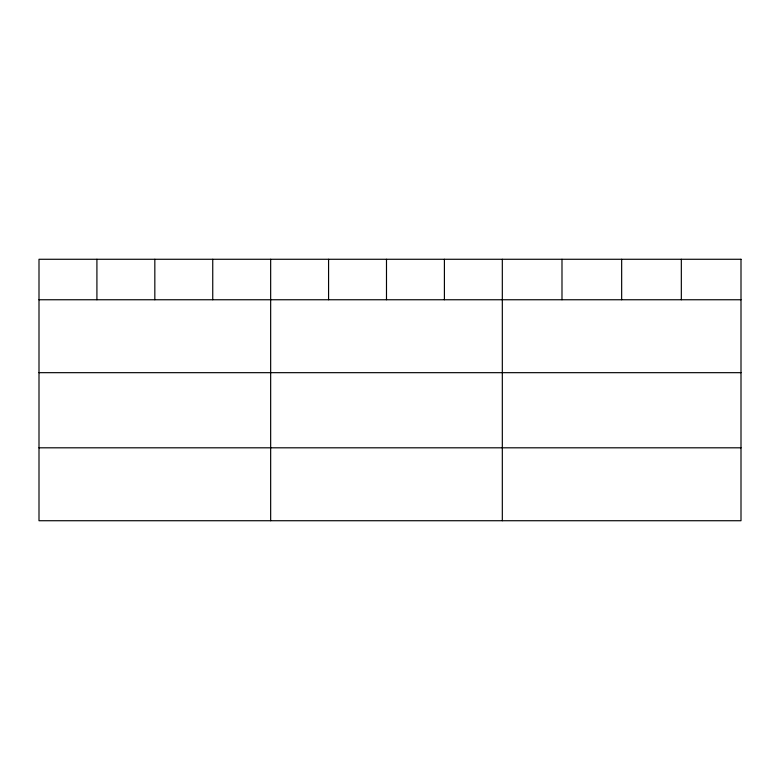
<?xml version="1.0" encoding="UTF-8"?>
<svg xmlns="http://www.w3.org/2000/svg" width="780" height="780" viewBox="0 0 780 780"><rect width="100%" height="100%" fill="white"/><g stroke="black" fill="none" stroke-linecap="round" stroke-linejoin="round"><path stroke-width="1.17" d="M39 299.754L741 299.754M39 372.674L741 372.674M39 447.808L741 447.808M681.33 259.272L681.33 299.754M621.66 259.272L621.66 299.754M561.99 259.272L561.99 299.754M502.32 259.272L502.32 520.728M444.405 259.272L444.405 299.754M386.49 259.272L386.49 299.754M328.575 259.272L328.575 299.754M270.66 259.272L270.66 520.728M212.745 259.272L212.745 299.754M154.83 259.272L154.83 299.754M96.915 259.272L96.915 299.754M741 259.272L39 259.272L39 520.728L741 520.728L741 259.272"/></g></svg>
